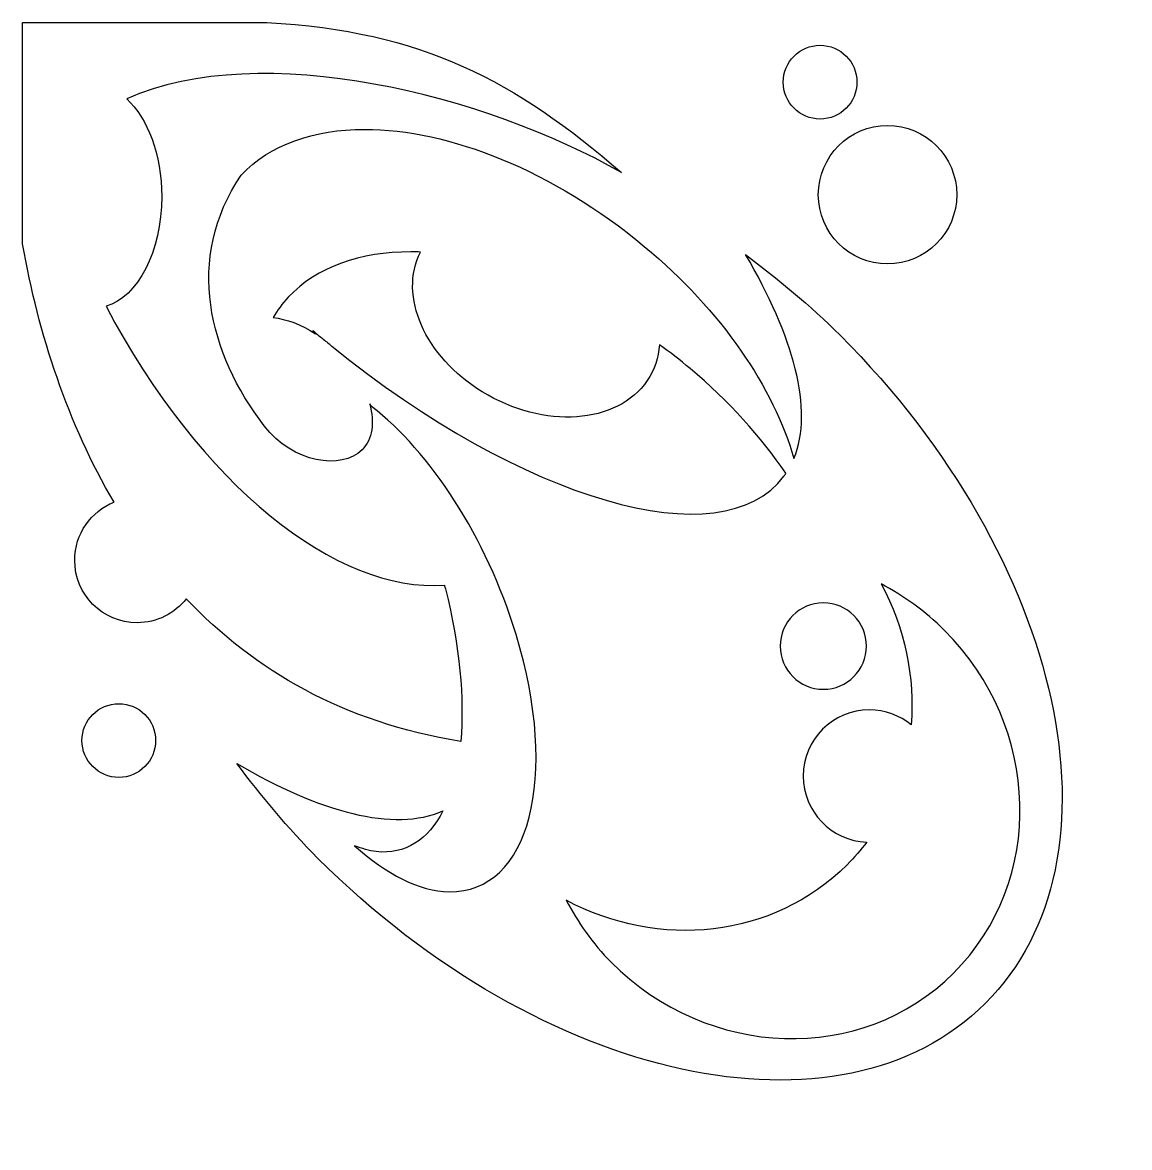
# Model space of a CAD drawing. Header units: centimetres. Extents: x -10.1 to 11.3, y -11.6 to 10.2.
import ezdxf

# ---------------------------------------------------------------- set-up
doc = ezdxf.new("R2010")
doc.units = ezdxf.units.CM
doc.header["$MEASUREMENT"] = 0
doc.layers.add('Layer 1', color=7, linetype='Continuous')

msp = doc.modelspace()

# ---------------------------------------------------------------- linework, layer by layer
at = {"layer": 'Layer 1'}
for points, knots in [([(-10.09265, 10.21393), (-10.09265, 10.21393), (-10.09265, 5.92857), (-10.09265, 5.92857), (-10.09265, 5.92857), (-9.77917, 4.17547), (-9.21286, 2.43959), (-8.3189, 0.9277), (-8.3189, 0.9277), (-8.76622, 0.74975), (-9.08193, 0.31306), (-9.08193, -0.19768), (-9.08193, -0.19768), (-9.08193, -0.86638), (-8.54091, -1.40735), (-7.87222, -1.40735), (-7.87222, -1.40735), (-7.48554, -1.40735), (-7.14115, -1.22577), (-6.91952, -0.9435), (-6.91952, -0.9435), (-5.60961, -2.32922), (-3.87078, -3.33974), (-1.60509, -3.7055), (-1.60509, -3.7055), (-1.53079, -2.87918), (-1.62111, -1.86436), (-1.90153, -0.75374), (-1.90153, -0.75374), (-1.90798, -0.72819), (-1.91469, -0.7028), (-1.92135, -0.67729), (-1.92135, -0.67729), (-3.99863, -0.84314), (-6.65892, 1.26623), (-8.47446, 4.72148), (-8.47446, 4.72148), (-7.8626, 4.895), (-7.39648, 5.77897), (-7.39648, 6.84308), (-7.39648, 6.84308), (-7.39648, 7.65848), (-7.67078, 8.36762), (-8.07382, 8.7328), (-8.07382, 8.7328), (-5.46118, 9.90735), (-1.11838, 8.80714), (1.50759, 7.30828), (1.50759, 7.30828), (-0.54599, 9.08397), (-2.33889, 10.0492), (-5.36317, 10.21395), (-5.36317, 10.21395), (-5.36317, 10.21395), (-10.09265, 10.21393), (-10.09265, 10.21393)], [0, 0, 0, 0, 0.06666667, 0.06666667, 0.06666667, 0.06666667, 0.13333333, 0.13333333, 0.13333333, 0.13333333, 0.2, 0.2, 0.2, 0.2, 0.26666667, 0.26666667, 0.26666667, 0.26666667, 0.33333333, 0.33333333, 0.33333333, 0.33333333, 0.4, 0.4, 0.4, 0.4, 0.46666667, 0.46666667, 0.46666667, 0.46666667, 0.53333333, 0.53333333, 0.53333333, 0.53333333, 0.6, 0.6, 0.6, 0.6, 0.66666667, 0.66666667, 0.66666667, 0.66666667, 0.73333333, 0.73333333, 0.73333333, 0.73333333, 0.8, 0.8, 0.8, 0.8, 0.86666667, 0.86666667, 0.86666667, 0.86666667, 1, 1, 1, 1]), ([(5.35533, 9.77243), (4.96098, 9.77243), (4.64109, 9.45254), (4.64109, 9.05819), (4.64109, 9.05819), (4.64109, 8.66392), (4.96098, 8.34399), (5.35533, 8.34399), (5.35533, 8.34399), (5.74968, 8.34399), (6.06957, 8.66388), (6.06957, 9.05823), (6.06957, 9.05823), (6.06957, 9.4525), (5.74968, 9.77243), (5.35533, 9.77243)], [0, 0, 0, 0, 0.2, 0.2, 0.2, 0.2, 0.4, 0.4, 0.4, 0.4, 0.6, 0.6, 0.6, 0.6, 1, 1, 1, 1]), ([(-3.46705, 8.145), (-4.44767, 8.14344), (-5.29819, 7.85488), (-5.85608, 7.25947), (-5.85608, 7.25947), (-6.95519, 5.63862), (-6.48101, 3.7998), (-5.41332, 2.40754), (-5.41332, 2.40754), (-4.85333, 1.67732), (-3.91113, 1.54571), (-3.51703, 1.93973), (-3.51703, 1.93973), (-3.31243, 2.14437), (-3.26993, 2.47164), (-3.36818, 2.83053), (-3.36818, 2.83053), (-3.36818, 2.83053), (-3.32998, 2.77655), (-3.32998, 2.77655), (-3.32998, 2.77655), (-2.20093, 1.90932), (-1.10705, 0.25157), (-0.53235, -1.63662), (-0.53235, -1.63662), (0.31033, -4.40537), (-0.26994, -6.63627), (-1.82775, -6.6164), (-1.82775, -6.6164), (-2.4119, -6.60894), (-3.0443, -6.2737), (-3.65936, -5.72691), (-3.65936, -5.72691), (-3.51835, -5.78067), (-3.38232, -5.82381), (-3.24569, -5.83895), (-3.24569, -5.83895), (-2.67503, -5.90229), (-2.2348, -5.60568), (-1.95029, -5.04957), (-1.95029, -5.04957), (-2.88958, -5.47032), (-4.33953, -5.07403), (-5.94174, -4.13242), (-5.94174, -4.13242), (-5.47515, -4.75048), (-4.95383, -5.38523), (-4.37625, -5.96276), (-4.37625, -5.96276), (-0.02355, -10.31555), (5.76422, -11.56794), (8.55608, -8.77621), (8.55608, -8.77621), (11.34794, -5.9844), (10.09546, -0.19524), (5.74263, 4.15755), (5.74263, 4.15755), (5.16514, 4.73512), (4.53051, 5.2551), (3.91233, 5.72173), (3.91233, 5.72173), (4.84003, 4.14321), (5.23851, 2.71262), (4.84804, 1.7724), (4.84804, 1.7724), (4.45883, 3.13409), (3.45144, 4.63181), (1.95026, 5.87986), (1.95026, 5.87986), (0.18941, 7.34393), (-1.83263, 8.14736), (-3.46706, 8.14512), (-3.46706, 8.14512), (-3.46706, 8.14512), (-3.46705, 8.145), (-3.46705, 8.145)], [0, 0, 0, 0, 0.05, 0.05, 0.05, 0.05, 0.1, 0.1, 0.1, 0.1, 0.15, 0.15, 0.15, 0.15, 0.2, 0.2, 0.2, 0.2, 0.25, 0.25, 0.25, 0.25, 0.3, 0.3, 0.3, 0.3, 0.35, 0.35, 0.35, 0.35, 0.4, 0.4, 0.4, 0.4, 0.45, 0.45, 0.45, 0.45, 0.5, 0.5, 0.5, 0.5, 0.55, 0.55, 0.55, 0.55, 0.6, 0.6, 0.6, 0.6, 0.65, 0.65, 0.65, 0.65, 0.7, 0.7, 0.7, 0.7, 0.75, 0.75, 0.75, 0.75, 0.8, 0.8, 0.8, 0.8, 0.85, 0.85, 0.85, 0.85, 0.9, 0.9, 0.9, 0.9, 1, 1, 1, 1]), ([(6.66127, 8.22149), (5.92063, 8.22149), (5.32105, 7.6206), (5.32105, 6.87996), (5.32105, 6.87996), (5.32105, 6.13936), (5.92068, 5.53986), (6.66123, 5.53986), (6.66123, 5.53986), (7.40178, 5.53986), (8.00259, 6.13936), (8.00259, 6.87996), (8.00259, 6.87996), (8.00259, 7.62056), (7.40178, 8.22145), (6.66123, 8.22145), (6.66123, 8.22145), (6.66123, 8.22145), (6.66127, 8.22149), (6.66127, 8.22149)], [0, 0, 0, 0, 0.16666667, 0.16666667, 0.16666667, 0.16666667, 0.33333333, 0.33333333, 0.33333333, 0.33333333, 0.5, 0.5, 0.5, 0.5, 0.66666667, 0.66666667, 0.66666667, 0.66666667, 1, 1, 1, 1]), ([(-2.57225, 5.77305), (-2.51068, 5.77305), (-2.44777, 5.77136), (-2.38511, 5.76909), (-2.38511, 5.76909), (-2.81278, 4.92447), (-2.3082, 3.74924), (-1.18729, 3.06245), (-1.18729, 3.06245), (0.00185, 2.33379), (1.43269, 2.43141), (2.0082, 3.28122), (2.0082, 3.28122), (2.1506, 3.49134), (2.22726, 3.72778), (2.24413, 3.97564), (2.24413, 3.97564), (2.44426, 3.83033), (2.64232, 3.67772), (2.83701, 3.5158), (2.83701, 3.5158), (3.59161, 2.88842), (4.2089, 2.19067), (4.69379, 1.48516), (4.69379, 1.48516), (4.68114, 1.46652), (4.66904, 1.44784), (4.65554, 1.42975), (4.65554, 1.42975), (3.45405, -0.18166), (-0.40934, 0.95844), (-4.09958, 3.94402), (-4.09958, 3.94402), (-4.10338, 3.94722), (-4.10751, 3.95013), (-4.11139, 3.9533), (-4.11139, 3.9533), (-4.17, 4.005), (-4.23001, 4.05471), (-4.2906, 4.09962), (-4.2906, 4.09962), (-4.29102, 4.09996), (-4.29144, 4.10046), (-4.29187, 4.10089), (-4.29187, 4.10089), (-4.29242, 4.10131), (-4.29271, 4.10186), (-4.29322, 4.10216), (-4.29322, 4.10216), (-4.35175, 4.15065), (-4.41011, 4.19915), (-4.46851, 4.24848), (-4.46851, 4.24848), (-4.45122, 4.22816), (-4.43414, 4.20821), (-4.41707, 4.18784), (-4.41707, 4.18784), (-4.69563, 4.36891), (-4.9841, 4.47614), (-5.24061, 4.50018), (-5.24061, 4.50018), (-5.1567, 4.64094), (-5.06038, 4.77153), (-4.94543, 4.89416), (-4.94543, 4.89416), (-4.38755, 5.48949), (-3.54992, 5.77378), (-2.57222, 5.77307), (-2.57222, 5.77307), (-2.57222, 5.77307), (-2.57225, 5.77305), (-2.57225, 5.77305)], [0, 0, 0, 0, 0.05263158, 0.05263158, 0.05263158, 0.05263158, 0.10526316, 0.10526316, 0.10526316, 0.10526316, 0.15789474, 0.15789474, 0.15789474, 0.15789474, 0.21052632, 0.21052632, 0.21052632, 0.21052632, 0.26315789, 0.26315789, 0.26315789, 0.26315789, 0.31578947, 0.31578947, 0.31578947, 0.31578947, 0.36842105, 0.36842105, 0.36842105, 0.36842105, 0.42105263, 0.42105263, 0.42105263, 0.42105263, 0.47368421, 0.47368421, 0.47368421, 0.47368421, 0.52631579, 0.52631579, 0.52631579, 0.52631579, 0.57894737, 0.57894737, 0.57894737, 0.57894737, 0.63157895, 0.63157895, 0.63157895, 0.63157895, 0.68421053, 0.68421053, 0.68421053, 0.68421053, 0.73684211, 0.73684211, 0.73684211, 0.73684211, 0.78947368, 0.78947368, 0.78947368, 0.78947368, 0.84210526, 0.84210526, 0.84210526, 0.84210526, 0.89473684, 0.89473684, 0.89473684, 0.89473684, 1, 1, 1, 1]), ([(6.5373, -0.65487), (6.97247, -0.88574), (7.3912, -1.18197), (7.76017, -1.55094), (7.76017, -1.55094), (9.64613, -3.43699), (9.72014, -6.41173), (7.94208, -8.18987), (7.94208, -8.18987), (6.16398, -9.96792), (3.19321, -9.86495), (1.3072, -7.97903), (1.3072, -7.97903), (0.94498, -7.61672), (0.66528, -7.20736), (0.43618, -6.78112), (0.43618, -6.78112), (2.22655, -7.73483), (4.44193, -7.52851), (5.87846, -6.09197), (5.87846, -6.09197), (6.01707, -5.95332), (6.14256, -5.80763), (6.25797, -5.65574), (6.25797, -5.65574), (5.57464, -5.62875), (5.02852, -5.06615), (5.02852, -4.3762), (5.02852, -4.3762), (5.02852, -3.66904), (5.60217, -3.09674), (6.30937, -3.09674), (6.30937, -3.09674), (6.61635, -3.09674), (6.89791, -3.2052), (7.11849, -3.3853), (7.11849, -3.3853), (7.19524, -2.46722), (6.99852, -1.51334), (6.53733, -0.65492), (6.53733, -0.65492), (6.53733, -0.65492), (6.5373, -0.65487), (6.5373, -0.65487)], [0, 0, 0, 0, 0.08333333, 0.08333333, 0.08333333, 0.08333333, 0.16666667, 0.16666667, 0.16666667, 0.16666667, 0.25, 0.25, 0.25, 0.25, 0.33333333, 0.33333333, 0.33333333, 0.33333333, 0.41666667, 0.41666667, 0.41666667, 0.41666667, 0.5, 0.5, 0.5, 0.5, 0.58333333, 0.58333333, 0.58333333, 0.58333333, 0.66666667, 0.66666667, 0.66666667, 0.66666667, 0.75, 0.75, 0.75, 0.75, 0.83333333, 0.83333333, 0.83333333, 0.83333333, 1, 1, 1, 1]), ([(5.41858, -1.02384), (5.88023, -1.02384), (6.25405, -1.39901), (6.25405, -1.86066), (6.25405, -1.86066), (6.25405, -2.32231), (5.88023, -2.69613), (5.41858, -2.69613), (5.41858, -2.69613), (4.95693, -2.69613), (4.5818, -2.32231), (4.5818, -1.86066), (4.5818, -1.86066), (4.5818, -1.39901), (4.95693, -1.02388), (5.41858, -1.02388), (5.41858, -1.02388), (5.41858, -1.02388), (5.41858, -1.02384), (5.41858, -1.02384)], [0, 0, 0, 0, 0.16666667, 0.16666667, 0.16666667, 0.16666667, 0.33333333, 0.33333333, 0.33333333, 0.33333333, 0.5, 0.5, 0.5, 0.5, 0.66666667, 0.66666667, 0.66666667, 0.66666667, 1, 1, 1, 1]), ([(-8.22672, -2.97554), (-8.62107, -2.97554), (-8.94092, -3.29408), (-8.94092, -3.68843), (-8.94092, -3.68843), (-8.94092, -4.0827), (-8.62112, -4.40259), (-8.22676, -4.40259), (-8.22676, -4.40259), (-7.8324, -4.40259), (-7.51383, -4.08275), (-7.51383, -3.68839), (-7.51383, -3.68839), (-7.51383, -3.29399), (-7.83241, -2.97541), (-8.22676, -2.97541), (-8.22676, -2.97541), (-8.22676, -2.97541), (-8.22672, -2.97554), (-8.22672, -2.97554)], [0, 0, 0, 0, 0.16666667, 0.16666667, 0.16666667, 0.16666667, 0.33333333, 0.33333333, 0.33333333, 0.33333333, 0.5, 0.5, 0.5, 0.5, 0.66666667, 0.66666667, 0.66666667, 0.66666667, 1, 1, 1, 1])]:
    msp.add_open_spline(points, degree=3, knots=knots, dxfattribs=at)

doc.saveas('drawing.dxf')
